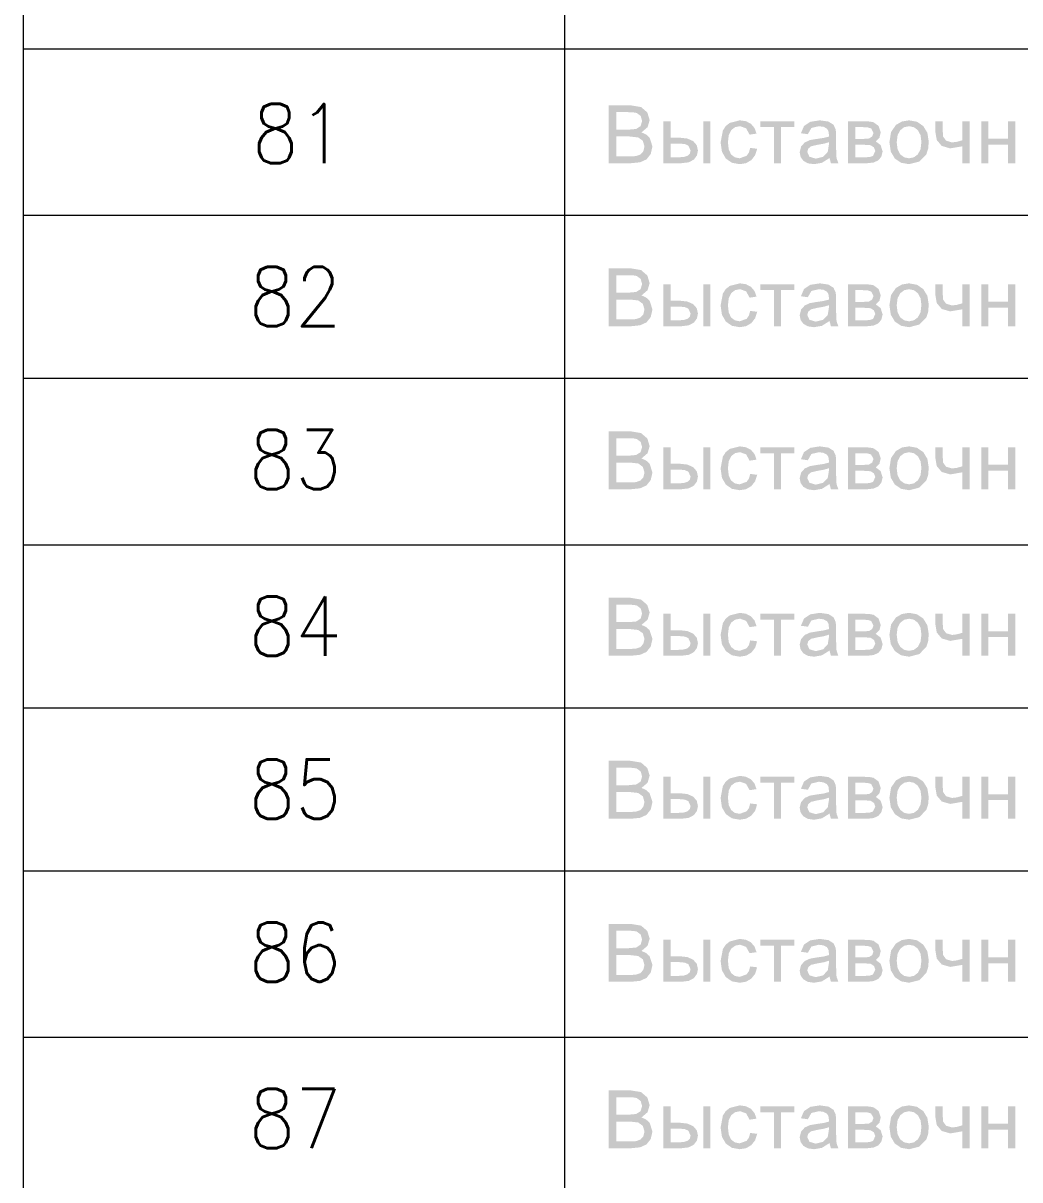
# Model space of a CAD drawing. Header units: millimetres. Extents: x 0 to 420, y 0 to 297.
# Drawn here: x 28.91 to 41.07, y 70.82 to 84.94 of the extents above; entities that cross this region are included whole.
import ezdxf

# ---------------------------------------------------------------- set-up
doc = ezdxf.new("R2010")
doc.units = ezdxf.units.MM
doc.styles.get("Standard").update_dxf_attribs({"font": 'STANDARD'})

msp = doc.modelspace()

# ---------------------------------------------------------------- hatches: boundary and pattern name
h = msp.add_hatch(color=251)
h.paths.add_polyline_path([(36.055542, 83.227333), (36.055542, 83.934542), (36.321228, 83.934542), (36.450763, 83.913045), (36.527382, 83.846899), (36.555494, 83.753744), (36.53069, 83.667754), (36.456276, 83.603813), (36.513051, 83.577768), (36.554943, 83.539321), (36.58967, 83.432385), (36.568723, 83.339781), (36.516909, 83.274186), (36.439188, 83.238909), (36.325086, 83.227333)], flags=0)
h.paths.add_polyline_path([(36.149249, 83.637437), (36.301935, 83.637437), (36.391232, 83.645705), (36.445251, 83.680432), (36.463441, 83.742719), (36.446354, 83.804455), (36.397847, 83.840836), (36.355265, 83.848277), (36.29036, 83.850757), (36.149249, 83.850757)], flags=0)
h.paths.add_polyline_path([(36.149249, 83.310567), (36.325086, 83.310567), (36.389027, 83.314425), (36.443046, 83.333166), (36.478324, 83.372854), (36.492656, 83.432385), (36.472261, 83.501287), (36.416037, 83.542077), (36.31296, 83.553652), (36.149249, 83.553652)], flags=0)
h = msp.add_hatch(color=251)
h.paths.add_polyline_path([(37.209582, 83.739412), (37.296123, 83.739412), (37.296123, 83.227333), (37.209582, 83.227333)], flags=0)
h.paths.add_polyline_path([(36.723961, 83.739412), (36.810502, 83.739412), (36.810502, 83.539321), (36.920745, 83.539321), (37.01583, 83.52871), (37.08611, 83.497428), (37.129793, 83.447957), (37.144538, 83.382776), (37.132274, 83.3229), (37.096032, 83.272533), (37.03278, 83.238564), (36.940589, 83.227333), (36.723961, 83.227333)], flags=0)
h.paths.add_polyline_path([(36.810502, 83.298991), (36.902004, 83.298991), (36.972284, 83.303952), (37.019413, 83.318835), (37.045733, 83.344742), (37.05469, 83.382224), (37.028232, 83.441205), (36.986409, 83.461048), (36.913579, 83.467663), (36.810502, 83.467663)], flags=0)
for points in [[(37.782221, 83.414746), (37.867109, 83.403722), (37.842235, 83.324829), (37.795451, 83.265367), (37.731303, 83.22816), (37.65434, 83.215757), (37.559186, 83.232776), (37.485116, 83.284108), (37.437023, 83.367686), (37.421175, 83.481443), (37.448736, 83.626413), (37.483394, 83.680639), (37.532521, 83.719568), (37.654891, 83.750988), (37.730407, 83.740308), (37.791041, 83.708544), (37.834518, 83.657625), (37.859392, 83.58893), (37.774504, 83.576252), (37.732061, 83.653422), (37.658198, 83.679881), (37.598529, 83.667961), (37.551262, 83.632476), (37.520532, 83.571774), (37.510472, 83.484199), (37.520119, 83.394489), (37.549609, 83.333718), (37.595222, 83.298991), (37.653237, 83.287415), (37.738675, 83.318284), (37.766443, 83.35804)], [(37.905563, 83.739412), (38.321731, 83.739412), (38.321731, 83.667754), (38.156917, 83.667754), (38.156917, 83.227333), (38.070928, 83.227333), (38.070928, 83.667754), (37.905563, 83.667754)], [(40.041543, 83.739412), (40.128635, 83.739412), (40.128635, 83.642398), (40.135801, 83.551448), (40.17163, 83.502389), (40.243288, 83.481443), (40.299511, 83.487782), (40.370618, 83.50735), (40.370618, 83.739412), (40.45771, 83.739412), (40.45771, 83.227333), (40.370618, 83.227333), (40.370618, 83.434039), (40.221239, 83.408683), (40.118162, 83.438448), (40.057528, 83.510658), (40.041543, 83.605467)], [(40.600048, 83.739412), (40.68714, 83.739412), (40.68714, 83.526643), (40.92747, 83.526643), (40.92747, 83.739412), (41.014562, 83.739412), (41.014562, 83.227333), (40.92747, 83.227333), (40.92747, 83.454434), (40.68714, 83.454434), (40.68714, 83.227333), (40.600048, 83.227333)], [(37.782221, 81.42508), (37.867108, 81.414055), (37.842235, 81.335163), (37.79545, 81.2757), (37.731303, 81.238493), (37.654339, 81.226091), (37.559186, 81.24311), (37.485116, 81.294442), (37.437023, 81.37802), (37.421175, 81.491777), (37.448736, 81.636746), (37.483394, 81.690972), (37.532521, 81.729902), (37.654891, 81.761321), (37.730407, 81.750641), (37.791041, 81.718877), (37.834518, 81.667959), (37.859391, 81.599264), (37.774504, 81.586586), (37.732061, 81.663756), (37.658198, 81.690214), (37.598529, 81.678294), (37.551262, 81.64281), (37.520532, 81.582107), (37.510472, 81.494533), (37.520118, 81.404822), (37.549608, 81.344051), (37.595221, 81.309324), (37.653237, 81.297749), (37.738675, 81.328617), (37.766443, 81.368373)], [(37.905563, 81.749745), (38.32173, 81.749745), (38.32173, 81.678087), (38.156917, 81.678087), (38.156917, 81.237666), (38.070928, 81.237666), (38.070928, 81.678087), (37.905563, 81.678087)], [(40.041543, 81.749745), (40.128635, 81.749745), (40.128635, 81.652731), (40.1358, 81.561781), (40.171629, 81.512723), (40.243287, 81.491777), (40.299511, 81.498116), (40.370618, 81.517684), (40.370618, 81.749745), (40.45771, 81.749745), (40.45771, 81.237666), (40.370618, 81.237666), (40.370618, 81.444372), (40.221239, 81.419016), (40.118161, 81.448782), (40.057528, 81.520991), (40.041543, 81.6158)], [(40.600048, 81.749745), (40.68714, 81.749745), (40.68714, 81.536976), (40.92747, 81.536976), (40.92747, 81.749745), (41.014562, 81.749745), (41.014562, 81.237666), (40.92747, 81.237666), (40.92747, 81.464767), (40.68714, 81.464767), (40.68714, 81.237666), (40.600048, 81.237666)], [(37.782221, 79.435413), (37.867108, 79.424389), (37.842235, 79.345496), (37.79545, 79.286034), (37.731303, 79.248827), (37.654339, 79.236424), (37.559186, 79.253443), (37.485116, 79.304775), (37.437023, 79.388353), (37.421175, 79.50211), (37.448736, 79.64708), (37.483394, 79.701305), (37.532521, 79.740235), (37.654891, 79.771654), (37.730407, 79.760974), (37.791041, 79.729211), (37.834518, 79.678292), (37.859391, 79.609597), (37.774504, 79.596919), (37.732061, 79.674089), (37.658198, 79.700547), (37.598529, 79.688627), (37.551262, 79.653143), (37.520532, 79.59244), (37.510472, 79.504866), (37.520118, 79.415156), (37.549608, 79.354384), (37.595221, 79.319658), (37.653237, 79.308082), (37.738675, 79.33895), (37.766443, 79.378707)], [(37.905563, 79.760079), (38.32173, 79.760079), (38.32173, 79.688421), (38.156917, 79.688421), (38.156917, 79.248), (38.070928, 79.248), (38.070928, 79.688421), (37.905563, 79.688421)], [(40.041543, 79.760079), (40.128635, 79.760079), (40.128635, 79.663065), (40.1358, 79.572114), (40.171629, 79.523056), (40.243287, 79.50211), (40.299511, 79.508449), (40.370618, 79.528017), (40.370618, 79.760079), (40.45771, 79.760079), (40.45771, 79.248), (40.370618, 79.248), (40.370618, 79.454705), (40.221239, 79.42935), (40.118161, 79.459115), (40.057528, 79.531324), (40.041543, 79.626133)], [(40.600048, 79.760079), (40.68714, 79.760079), (40.68714, 79.54731), (40.92747, 79.54731), (40.92747, 79.760079), (41.014562, 79.760079), (41.014562, 79.248), (40.92747, 79.248), (40.92747, 79.4751), (40.68714, 79.4751), (40.68714, 79.248), (40.600048, 79.248)], [(37.782221, 77.403413), (37.867108, 77.392389), (37.842235, 77.313496), (37.79545, 77.254034), (37.731303, 77.216827), (37.654339, 77.204424), (37.559186, 77.221443), (37.485116, 77.272775), (37.437023, 77.356353), (37.421175, 77.47011), (37.448736, 77.61508), (37.483394, 77.669305), (37.532521, 77.708235), (37.654891, 77.739654), (37.730407, 77.728974), (37.791041, 77.697211), (37.834518, 77.646292), (37.859391, 77.577597), (37.774504, 77.564919), (37.732061, 77.642089), (37.658198, 77.668547), (37.598529, 77.656627), (37.551262, 77.621143), (37.520532, 77.56044), (37.510472, 77.472866), (37.520118, 77.383156), (37.549608, 77.322384), (37.595221, 77.287658), (37.653237, 77.276082), (37.738675, 77.30695), (37.766443, 77.346707)], [(37.905563, 77.728079), (38.32173, 77.728079), (38.32173, 77.656421), (38.156917, 77.656421), (38.156917, 77.216), (38.070928, 77.216), (38.070928, 77.656421), (37.905563, 77.656421)], [(40.041543, 77.728079), (40.128635, 77.728079), (40.128635, 77.631065), (40.1358, 77.540114), (40.171629, 77.491056), (40.243287, 77.47011), (40.299511, 77.476449), (40.370618, 77.496017), (40.370618, 77.728079), (40.45771, 77.728079), (40.45771, 77.216), (40.370618, 77.216), (40.370618, 77.422705), (40.221239, 77.39735), (40.118161, 77.427115), (40.057528, 77.499324), (40.041543, 77.594133)], [(40.600048, 77.728079), (40.68714, 77.728079), (40.68714, 77.51531), (40.92747, 77.51531), (40.92747, 77.728079), (41.014562, 77.728079), (41.014562, 77.216), (40.92747, 77.216), (40.92747, 77.4431), (40.68714, 77.4431), (40.68714, 77.216), (40.600048, 77.216)], [(37.782221, 75.413746), (37.867108, 75.402722), (37.842235, 75.323829), (37.79545, 75.264367), (37.731303, 75.22716), (37.654339, 75.214758), (37.559186, 75.231776), (37.485116, 75.283108), (37.437023, 75.366686), (37.421175, 75.480443), (37.448736, 75.625413), (37.483394, 75.679639), (37.532521, 75.718568), (37.654891, 75.749988), (37.730407, 75.739308), (37.791041, 75.707544), (37.834518, 75.656625), (37.859391, 75.58793), (37.774504, 75.575252), (37.732061, 75.652422), (37.658198, 75.678881), (37.598529, 75.666961), (37.551262, 75.631476), (37.520532, 75.570774), (37.510472, 75.483199), (37.520118, 75.393489), (37.549608, 75.332718), (37.595221, 75.297991), (37.653237, 75.286415), (37.738675, 75.317284), (37.766443, 75.35704)], [(37.905563, 75.738412), (38.32173, 75.738412), (38.32173, 75.666754), (38.156917, 75.666754), (38.156917, 75.226333), (38.070928, 75.226333), (38.070928, 75.666754), (37.905563, 75.666754)], [(40.041543, 75.738412), (40.128635, 75.738412), (40.128635, 75.641398), (40.1358, 75.550448), (40.171629, 75.501389), (40.243287, 75.480443), (40.299511, 75.486782), (40.370618, 75.50635), (40.370618, 75.738412), (40.45771, 75.738412), (40.45771, 75.226333), (40.370618, 75.226333), (40.370618, 75.433039), (40.221239, 75.407683), (40.118161, 75.437448), (40.057528, 75.509658), (40.041543, 75.604467)], [(40.600048, 75.738412), (40.68714, 75.738412), (40.68714, 75.525643), (40.92747, 75.525643), (40.92747, 75.738412), (41.014562, 75.738412), (41.014562, 75.226333), (40.92747, 75.226333), (40.92747, 75.453434), (40.68714, 75.453434), (40.68714, 75.226333), (40.600048, 75.226333)], [(37.782221, 73.42408), (37.867108, 73.413055), (37.842235, 73.334163), (37.79545, 73.2747), (37.731303, 73.237493), (37.654339, 73.225091), (37.559186, 73.24211), (37.485116, 73.293442), (37.437023, 73.37702), (37.421175, 73.490777), (37.448736, 73.635746), (37.483394, 73.689972), (37.532521, 73.728902), (37.654891, 73.760321), (37.730407, 73.749641), (37.791041, 73.717877), (37.834518, 73.666959), (37.859391, 73.598264), (37.774504, 73.585586), (37.732061, 73.662756), (37.658198, 73.689214), (37.598529, 73.677294), (37.551262, 73.64181), (37.520532, 73.581107), (37.510472, 73.493533), (37.520118, 73.403822), (37.549608, 73.343051), (37.595221, 73.308324), (37.653237, 73.296749), (37.738675, 73.327617), (37.766443, 73.367373)], [(37.905563, 73.748745), (38.32173, 73.748745), (38.32173, 73.677087), (38.156917, 73.677087), (38.156917, 73.236666), (38.070928, 73.236666), (38.070928, 73.677087), (37.905563, 73.677087)], [(40.041543, 73.748745), (40.128635, 73.748745), (40.128635, 73.651731), (40.1358, 73.560781), (40.171629, 73.511723), (40.243287, 73.490777), (40.299511, 73.497116), (40.370618, 73.516684), (40.370618, 73.748745), (40.45771, 73.748745), (40.45771, 73.236666), (40.370618, 73.236666), (40.370618, 73.443372), (40.221239, 73.418016), (40.118161, 73.447782), (40.057528, 73.519991), (40.041543, 73.6148)], [(40.600048, 73.748745), (40.68714, 73.748745), (40.68714, 73.535976), (40.92747, 73.535976), (40.92747, 73.748745), (41.014562, 73.748745), (41.014562, 73.236666), (40.92747, 73.236666), (40.92747, 73.463767), (40.68714, 73.463767), (40.68714, 73.236666), (40.600048, 73.236666)], [(37.782221, 71.39208), (37.867108, 71.381055), (37.842235, 71.302163), (37.79545, 71.2427), (37.731303, 71.205493), (37.654339, 71.193091), (37.559186, 71.21011), (37.485116, 71.261442), (37.437023, 71.34502), (37.421175, 71.458777), (37.448736, 71.603746), (37.483394, 71.657972), (37.532521, 71.696902), (37.654891, 71.728321), (37.730407, 71.717641), (37.791041, 71.685877), (37.834518, 71.634959), (37.859391, 71.566264), (37.774504, 71.553586), (37.732061, 71.630756), (37.658198, 71.657214), (37.598529, 71.645294), (37.551262, 71.60981), (37.520532, 71.549107), (37.510472, 71.461533), (37.520118, 71.371822), (37.549608, 71.311051), (37.595221, 71.276324), (37.653237, 71.264749), (37.738675, 71.295617), (37.766443, 71.335373)], [(37.905563, 71.716745), (38.32173, 71.716745), (38.32173, 71.645087), (38.156917, 71.645087), (38.156917, 71.204666), (38.070928, 71.204666), (38.070928, 71.645087), (37.905563, 71.645087)], [(40.041543, 71.716745), (40.128635, 71.716745), (40.128635, 71.619731), (40.1358, 71.528781), (40.171629, 71.479723), (40.243287, 71.458777), (40.299511, 71.465116), (40.370618, 71.484684), (40.370618, 71.716745), (40.45771, 71.716745), (40.45771, 71.204666), (40.370618, 71.204666), (40.370618, 71.411372), (40.221239, 71.386016), (40.118161, 71.415782), (40.057528, 71.487991), (40.041543, 71.5828)], [(40.600048, 71.716745), (40.68714, 71.716745), (40.68714, 71.503976), (40.92747, 71.503976), (40.92747, 71.716745), (41.014562, 71.716745), (41.014562, 71.204666), (40.92747, 71.204666), (40.92747, 71.431767), (40.68714, 71.431767), (40.68714, 71.204666), (40.600048, 71.204666)]]:
    msp.add_hatch(color=251).paths.add_polyline_path(points, flags=0)
h = msp.add_hatch(color=251)
h.paths.add_polyline_path([(38.749385, 83.290723), (38.65623, 83.232294), (38.560318, 83.215757), (38.485629, 83.226093), (38.430783, 83.257099), (38.396814, 83.303952), (38.385583, 83.362381), (38.402671, 83.430731), (38.447319, 83.480892), (38.510158, 83.509555), (38.587328, 83.522784), (38.67814, 83.536014), (38.741668, 83.55255), (38.742219, 83.57515), (38.736087, 83.620281), (38.717966, 83.650115), (38.676211, 83.671957), (38.618747, 83.67933), (38.528348, 83.657832), (38.485353, 83.581764), (38.400466, 83.59334), (38.4385, 83.681534), (38.515119, 83.732797), (38.631425, 83.750988), (38.73781, 83.735553), (38.798443, 83.696417), (38.825453, 83.637988), (38.829863, 83.557511), (38.829863, 83.441756), (38.831172, 83.343019), (38.835375, 83.288518), (38.857423, 83.227333), (38.766473, 83.227333)], flags=0)
h.paths.add_polyline_path([(38.741668, 83.484199), (38.682619, 83.466285), (38.600006, 83.451678), (38.524489, 83.434039), (38.490314, 83.405927), (38.478187, 83.364586), (38.504094, 83.306708), (38.581264, 83.283557), (38.670561, 83.305606), (38.727888, 83.365688), (38.741668, 83.45278)], flags=0)
h = msp.add_hatch(color=251)
h.paths.add_polyline_path([(38.976667, 83.739412), (39.176758, 83.739412), (39.240906, 83.736243), (39.28645, 83.727285), (39.348186, 83.682086), (39.374093, 83.603813), (39.358659, 83.539321), (39.313459, 83.494121), (39.372991, 83.448922), (39.397244, 83.370649), (39.381603, 83.307121), (39.344879, 83.262611), (39.287001, 83.236084), (39.207626, 83.227333), (38.976667, 83.227333)], flags=0)
h.paths.add_polyline_path([(39.063759, 83.523887), (39.156363, 83.523887), (39.23188, 83.529399), (39.269362, 83.553101), (39.285899, 83.595545), (39.257236, 83.651769), (39.218306, 83.663689), (39.159119, 83.667754), (39.063759, 83.667754)], flags=0)
h.paths.add_polyline_path([(39.063759, 83.298991), (39.177861, 83.298991), (39.239941, 83.303194), (39.279284, 83.316079), (39.307947, 83.375059), (39.291962, 83.420258), (39.250621, 83.447268), (39.16849, 83.45278), (39.063759, 83.45278)], flags=0)
h = msp.add_hatch(color=251)
h.paths.add_polyline_path([(39.480224, 83.483648), (39.499793, 83.607327), (39.559048, 83.694212), (39.632291, 83.736656), (39.720003, 83.750988), (39.815983, 83.733624), (39.892533, 83.681534), (39.942901, 83.599197), (39.959782, 83.490814), (39.95234, 83.402068), (39.930016, 83.33482), (39.844027, 83.247177), (39.720003, 83.215757), (39.622851, 83.232845), (39.54637, 83.284659), (39.496761, 83.368651)], flags=0)
h.paths.add_polyline_path([(39.56897, 83.483648), (39.579719, 83.397176), (39.611965, 83.335922), (39.660403, 83.299473), (39.720003, 83.287415), (39.779121, 83.299542), (39.82749, 83.336474), (39.859736, 83.398416), (39.870485, 83.486404), (39.859736, 83.5695), (39.82749, 83.630271), (39.779121, 83.666996), (39.720003, 83.67933), (39.660403, 83.666996), (39.611965, 83.630271), (39.579719, 83.569155)], flags=0)
h = msp.add_hatch(color=251)
h.paths.add_polyline_path([(36.055542, 81.237666), (36.055542, 81.944876), (36.321228, 81.944876), (36.450763, 81.923378), (36.527382, 81.857232), (36.555494, 81.764077), (36.530689, 81.678087), (36.456275, 81.614146), (36.513051, 81.588101), (36.554943, 81.549654), (36.589669, 81.442718), (36.568723, 81.350114), (36.516909, 81.28452), (36.439188, 81.249242), (36.325086, 81.237666)], flags=0)
h.paths.add_polyline_path([(36.149248, 81.647771), (36.301935, 81.647771), (36.391232, 81.656039), (36.445251, 81.690765), (36.463441, 81.753053), (36.446353, 81.814789), (36.397847, 81.851169), (36.355265, 81.85861), (36.29036, 81.861091), (36.149248, 81.861091)], flags=0)
h.paths.add_polyline_path([(36.149248, 81.3209), (36.325086, 81.3209), (36.389027, 81.324758), (36.443046, 81.3435), (36.478324, 81.383187), (36.492656, 81.442718), (36.472261, 81.51162), (36.416037, 81.55241), (36.312959, 81.563986), (36.149248, 81.563986)], flags=0)
h = msp.add_hatch(color=251)
h.paths.add_polyline_path([(37.209582, 81.749745), (37.296122, 81.749745), (37.296122, 81.237666), (37.209582, 81.237666)], flags=0)
h.paths.add_polyline_path([(36.723961, 81.749745), (36.810502, 81.749745), (36.810502, 81.549654), (36.920745, 81.549654), (37.015829, 81.539043), (37.086109, 81.507762), (37.129793, 81.45829), (37.144538, 81.393109), (37.132274, 81.333233), (37.096031, 81.282866), (37.032779, 81.248897), (36.940589, 81.237666), (36.723961, 81.237666)], flags=0)
h.paths.add_polyline_path([(36.810502, 81.309324), (36.902003, 81.309324), (36.972283, 81.314285), (37.019412, 81.329168), (37.045733, 81.355075), (37.05469, 81.392558), (37.028232, 81.451538), (36.986408, 81.471382), (36.913579, 81.477996), (36.810502, 81.477996)], flags=0)
h = msp.add_hatch(color=251)
h.paths.add_polyline_path([(38.749385, 81.301056), (38.656229, 81.242627), (38.560318, 81.226091), (38.485628, 81.236426), (38.430782, 81.267432), (38.396814, 81.314285), (38.385583, 81.372714), (38.40267, 81.441065), (38.447319, 81.491225), (38.510157, 81.519889), (38.587328, 81.533118), (38.67814, 81.546347), (38.741668, 81.562883), (38.742219, 81.585483), (38.736087, 81.630614), (38.717966, 81.660448), (38.676211, 81.68229), (38.618747, 81.689663), (38.528348, 81.668165), (38.485353, 81.592098), (38.400466, 81.603673), (38.438499, 81.691868), (38.515118, 81.743131), (38.631425, 81.761321), (38.737809, 81.745887), (38.798443, 81.706751), (38.825453, 81.648322), (38.829862, 81.567844), (38.829862, 81.452089), (38.831171, 81.353353), (38.835374, 81.298851), (38.857423, 81.237666), (38.766473, 81.237666)], flags=0)
h.paths.add_polyline_path([(38.741668, 81.494533), (38.682619, 81.476618), (38.600005, 81.462011), (38.524489, 81.444372), (38.490314, 81.41626), (38.478187, 81.374919), (38.504094, 81.317041), (38.581264, 81.29389), (38.670561, 81.315939), (38.727887, 81.376021), (38.741668, 81.463113)], flags=0)
h = msp.add_hatch(color=251)
h.paths.add_polyline_path([(38.976667, 81.749745), (39.176758, 81.749745), (39.240906, 81.746576), (39.28645, 81.737619), (39.348186, 81.692419), (39.374093, 81.614146), (39.358659, 81.549654), (39.313459, 81.504455), (39.37299, 81.459255), (39.397244, 81.380982), (39.381603, 81.317455), (39.344879, 81.272944), (39.287001, 81.246417), (39.207626, 81.237666), (38.976667, 81.237666)], flags=0)
h.paths.add_polyline_path([(39.063759, 81.53422), (39.156363, 81.53422), (39.231879, 81.539732), (39.269362, 81.563435), (39.285898, 81.605878), (39.257235, 81.662102), (39.218306, 81.674022), (39.159119, 81.678087), (39.063759, 81.678087)], flags=0)
h.paths.add_polyline_path([(39.063759, 81.309324), (39.17786, 81.309324), (39.239941, 81.313527), (39.279284, 81.326412), (39.307947, 81.385392), (39.291962, 81.430592), (39.250621, 81.457601), (39.16849, 81.463113), (39.063759, 81.463113)], flags=0)
h = msp.add_hatch(color=251)
h.paths.add_polyline_path([(39.480224, 81.493981), (39.499792, 81.61766), (39.559048, 81.704546), (39.632291, 81.746989), (39.720003, 81.761321), (39.815983, 81.743958), (39.892533, 81.691868), (39.942901, 81.60953), (39.959781, 81.501147), (39.95234, 81.412402), (39.930016, 81.345153), (39.844026, 81.25751), (39.720003, 81.226091), (39.622851, 81.243178), (39.54637, 81.294993), (39.496761, 81.378984)], flags=0)
h.paths.add_polyline_path([(39.56897, 81.493981), (39.579719, 81.40751), (39.611965, 81.346256), (39.660403, 81.309807), (39.720003, 81.297749), (39.779121, 81.309876), (39.82749, 81.346807), (39.859736, 81.40875), (39.870485, 81.496738), (39.859736, 81.579833), (39.82749, 81.640605), (39.779121, 81.677329), (39.720003, 81.689663), (39.660403, 81.677329), (39.611965, 81.640605), (39.579719, 81.579489)], flags=0)
h = msp.add_hatch(color=251)
h.paths.add_polyline_path([(36.055542, 79.248), (36.055542, 79.955209), (36.321228, 79.955209), (36.450763, 79.933711), (36.527382, 79.867566), (36.555494, 79.77441), (36.530689, 79.688421), (36.456275, 79.62448), (36.513051, 79.598435), (36.554943, 79.559988), (36.589669, 79.453052), (36.568723, 79.360448), (36.516909, 79.294853), (36.439188, 79.259575), (36.325086, 79.248)], flags=0)
h.paths.add_polyline_path([(36.149248, 79.658104), (36.301935, 79.658104), (36.391232, 79.666372), (36.445251, 79.701099), (36.463441, 79.763386), (36.446353, 79.825122), (36.397847, 79.861502), (36.355265, 79.868944), (36.29036, 79.871424), (36.149248, 79.871424)], flags=0)
h.paths.add_polyline_path([(36.149248, 79.331233), (36.325086, 79.331233), (36.389027, 79.335092), (36.443046, 79.353833), (36.478324, 79.393521), (36.492656, 79.453052), (36.472261, 79.521954), (36.416037, 79.562744), (36.312959, 79.574319), (36.149248, 79.574319)], flags=0)
h = msp.add_hatch(color=251)
h.paths.add_polyline_path([(38.749385, 79.311389), (38.656229, 79.252961), (38.560318, 79.236424), (38.485628, 79.246759), (38.430782, 79.277765), (38.396814, 79.324619), (38.385583, 79.383047), (38.40267, 79.451398), (38.447319, 79.501559), (38.510157, 79.530222), (38.587328, 79.543451), (38.67814, 79.55668), (38.741668, 79.573217), (38.742219, 79.595817), (38.736087, 79.640947), (38.717966, 79.670782), (38.676211, 79.692624), (38.618747, 79.699996), (38.528348, 79.678499), (38.485353, 79.602431), (38.400466, 79.614007), (38.438499, 79.702201), (38.515118, 79.753464), (38.631425, 79.771654), (38.737809, 79.75622), (38.798443, 79.717084), (38.825453, 79.658655), (38.829862, 79.578178), (38.829862, 79.462422), (38.831171, 79.363686), (38.835374, 79.309185), (38.857423, 79.248), (38.766473, 79.248)], flags=0)
h.paths.add_polyline_path([(38.741668, 79.504866), (38.682619, 79.486952), (38.600005, 79.472344), (38.524489, 79.454705), (38.490314, 79.426593), (38.478187, 79.385252), (38.504094, 79.327375), (38.581264, 79.304224), (38.670561, 79.326272), (38.727887, 79.386355), (38.741668, 79.473447)], flags=0)
h = msp.add_hatch(color=251)
h.paths.add_polyline_path([(39.480224, 79.504315), (39.499792, 79.627994), (39.559048, 79.714879), (39.632291, 79.757323), (39.720003, 79.771654), (39.815983, 79.754291), (39.892533, 79.702201), (39.942901, 79.619863), (39.959781, 79.511481), (39.95234, 79.422735), (39.930016, 79.355487), (39.844026, 79.267843), (39.720003, 79.236424), (39.622851, 79.253512), (39.54637, 79.305326), (39.496761, 79.389317)], flags=0)
h.paths.add_polyline_path([(39.56897, 79.504315), (39.579719, 79.417843), (39.611965, 79.356589), (39.660403, 79.32014), (39.720003, 79.308082), (39.779121, 79.320209), (39.82749, 79.35714), (39.859736, 79.419083), (39.870485, 79.507071), (39.859736, 79.590167), (39.82749, 79.650938), (39.779121, 79.687663), (39.720003, 79.699996), (39.660403, 79.687663), (39.611965, 79.650938), (39.579719, 79.589822)], flags=0)
h = msp.add_hatch(color=251)
h.paths.add_polyline_path([(37.209582, 79.760079), (37.296122, 79.760079), (37.296122, 79.248), (37.209582, 79.248)], flags=0)
h.paths.add_polyline_path([(36.723961, 79.760079), (36.810502, 79.760079), (36.810502, 79.559988), (36.920745, 79.559988), (37.015829, 79.549377), (37.086109, 79.518095), (37.129793, 79.468624), (37.144538, 79.403442), (37.132274, 79.343567), (37.096031, 79.293199), (37.032779, 79.259231), (36.940589, 79.248), (36.723961, 79.248)], flags=0)
h.paths.add_polyline_path([(36.810502, 79.319658), (36.902003, 79.319658), (36.972283, 79.324619), (37.019412, 79.339501), (37.045733, 79.365409), (37.05469, 79.402891), (37.028232, 79.461871), (36.986408, 79.481715), (36.913579, 79.48833), (36.810502, 79.48833)], flags=0)
h = msp.add_hatch(color=251)
h.paths.add_polyline_path([(38.976667, 79.760079), (39.176758, 79.760079), (39.240906, 79.756909), (39.28645, 79.747952), (39.348186, 79.702752), (39.374093, 79.62448), (39.358659, 79.559988), (39.313459, 79.514788), (39.37299, 79.469588), (39.397244, 79.391316), (39.381603, 79.327788), (39.344879, 79.283277), (39.287001, 79.25675), (39.207626, 79.248), (38.976667, 79.248)], flags=0)
h.paths.add_polyline_path([(39.063759, 79.544554), (39.156363, 79.544554), (39.231879, 79.550066), (39.269362, 79.573768), (39.285898, 79.616211), (39.257235, 79.672435), (39.218306, 79.684355), (39.159119, 79.688421), (39.063759, 79.688421)], flags=0)
h.paths.add_polyline_path([(39.063759, 79.319658), (39.17786, 79.319658), (39.239941, 79.323861), (39.279284, 79.336745), (39.307947, 79.395725), (39.291962, 79.440925), (39.250621, 79.467935), (39.16849, 79.473447), (39.063759, 79.473447)], flags=0)
h = msp.add_hatch(color=251)
h.paths.add_polyline_path([(36.055542, 77.216), (36.055542, 77.923209), (36.321228, 77.923209), (36.450763, 77.901711), (36.527382, 77.835566), (36.555494, 77.74241), (36.530689, 77.656421), (36.456275, 77.59248), (36.513051, 77.566435), (36.554943, 77.527988), (36.589669, 77.421052), (36.568723, 77.328448), (36.516909, 77.262853), (36.439188, 77.227575), (36.325086, 77.216)], flags=0)
h.paths.add_polyline_path([(36.149248, 77.626104), (36.301935, 77.626104), (36.391232, 77.634372), (36.445251, 77.669099), (36.463441, 77.731386), (36.446353, 77.793122), (36.397847, 77.829502), (36.355265, 77.836944), (36.29036, 77.839424), (36.149248, 77.839424)], flags=0)
h.paths.add_polyline_path([(36.149248, 77.299233), (36.325086, 77.299233), (36.389027, 77.303092), (36.443046, 77.321833), (36.478324, 77.361521), (36.492656, 77.421052), (36.472261, 77.489954), (36.416037, 77.530744), (36.312959, 77.542319), (36.149248, 77.542319)], flags=0)
h = msp.add_hatch(color=251)
h.paths.add_polyline_path([(37.209582, 77.728079), (37.296122, 77.728079), (37.296122, 77.216), (37.209582, 77.216)], flags=0)
h.paths.add_polyline_path([(36.723961, 77.728079), (36.810502, 77.728079), (36.810502, 77.527988), (36.920745, 77.527988), (37.015829, 77.517377), (37.086109, 77.486095), (37.129793, 77.436624), (37.144538, 77.371442), (37.132274, 77.311567), (37.096031, 77.261199), (37.032779, 77.227231), (36.940589, 77.216), (36.723961, 77.216)], flags=0)
h.paths.add_polyline_path([(36.810502, 77.287658), (36.902003, 77.287658), (36.972283, 77.292619), (37.019412, 77.307501), (37.045733, 77.333409), (37.05469, 77.370891), (37.028232, 77.429871), (36.986408, 77.449715), (36.913579, 77.45633), (36.810502, 77.45633)], flags=0)
h = msp.add_hatch(color=251)
h.paths.add_polyline_path([(38.749385, 77.279389), (38.656229, 77.220961), (38.560318, 77.204424), (38.485628, 77.214759), (38.430782, 77.245765), (38.396814, 77.292619), (38.385583, 77.351047), (38.40267, 77.419398), (38.447319, 77.469559), (38.510157, 77.498222), (38.587328, 77.511451), (38.67814, 77.52468), (38.741668, 77.541217), (38.742219, 77.563817), (38.736087, 77.608947), (38.717966, 77.638782), (38.676211, 77.660624), (38.618747, 77.667996), (38.528348, 77.646499), (38.485353, 77.570431), (38.400466, 77.582007), (38.438499, 77.670201), (38.515118, 77.721464), (38.631425, 77.739654), (38.737809, 77.72422), (38.798443, 77.685084), (38.825453, 77.626655), (38.829862, 77.546178), (38.829862, 77.430422), (38.831171, 77.331686), (38.835374, 77.277185), (38.857423, 77.216), (38.766473, 77.216)], flags=0)
h.paths.add_polyline_path([(38.741668, 77.472866), (38.682619, 77.454952), (38.600005, 77.440344), (38.524489, 77.422705), (38.490314, 77.394593), (38.478187, 77.353252), (38.504094, 77.295375), (38.581264, 77.272224), (38.670561, 77.294272), (38.727887, 77.354355), (38.741668, 77.441447)], flags=0)
h = msp.add_hatch(color=251)
h.paths.add_polyline_path([(38.976667, 77.728079), (39.176758, 77.728079), (39.240906, 77.724909), (39.28645, 77.715952), (39.348186, 77.670752), (39.374093, 77.59248), (39.358659, 77.527988), (39.313459, 77.482788), (39.37299, 77.437588), (39.397244, 77.359316), (39.381603, 77.295788), (39.344879, 77.251277), (39.287001, 77.22475), (39.207626, 77.216), (38.976667, 77.216)], flags=0)
h.paths.add_polyline_path([(39.063759, 77.512554), (39.156363, 77.512554), (39.231879, 77.518066), (39.269362, 77.541768), (39.285898, 77.584211), (39.257235, 77.640435), (39.218306, 77.652355), (39.159119, 77.656421), (39.063759, 77.656421)], flags=0)
h.paths.add_polyline_path([(39.063759, 77.287658), (39.17786, 77.287658), (39.239941, 77.291861), (39.279284, 77.304745), (39.307947, 77.363725), (39.291962, 77.408925), (39.250621, 77.435935), (39.16849, 77.441447), (39.063759, 77.441447)], flags=0)
h = msp.add_hatch(color=251)
h.paths.add_polyline_path([(39.480224, 77.472315), (39.499792, 77.595994), (39.559048, 77.682879), (39.632291, 77.725323), (39.720003, 77.739654), (39.815983, 77.722291), (39.892533, 77.670201), (39.942901, 77.587863), (39.959781, 77.479481), (39.95234, 77.390735), (39.930016, 77.323487), (39.844026, 77.235843), (39.720003, 77.204424), (39.622851, 77.221512), (39.54637, 77.273326), (39.496761, 77.357318)], flags=0)
h.paths.add_polyline_path([(39.56897, 77.472315), (39.579719, 77.385843), (39.611965, 77.324589), (39.660403, 77.28814), (39.720003, 77.276082), (39.779121, 77.288209), (39.82749, 77.32514), (39.859736, 77.387083), (39.870485, 77.475071), (39.859736, 77.558167), (39.82749, 77.618938), (39.779121, 77.655663), (39.720003, 77.667996), (39.660403, 77.655663), (39.611965, 77.618938), (39.579719, 77.557822)], flags=0)
h = msp.add_hatch(color=251)
h.paths.add_polyline_path([(36.055542, 75.226333), (36.055542, 75.933542), (36.321228, 75.933542), (36.450763, 75.912045), (36.527382, 75.845899), (36.555494, 75.752744), (36.530689, 75.666754), (36.456275, 75.602813), (36.513051, 75.576768), (36.554943, 75.538321), (36.589669, 75.431385), (36.568723, 75.338781), (36.516909, 75.273186), (36.439188, 75.237909), (36.325086, 75.226333)], flags=0)
h.paths.add_polyline_path([(36.149248, 75.636437), (36.301935, 75.636437), (36.391232, 75.644705), (36.445251, 75.679432), (36.463441, 75.741719), (36.446353, 75.803455), (36.397847, 75.839836), (36.355265, 75.847277), (36.29036, 75.849758), (36.149248, 75.849758)], flags=0)
h.paths.add_polyline_path([(36.149248, 75.309567), (36.325086, 75.309567), (36.389027, 75.313425), (36.443046, 75.332166), (36.478324, 75.371854), (36.492656, 75.431385), (36.472261, 75.500287), (36.416037, 75.541077), (36.312959, 75.552652), (36.149248, 75.552652)], flags=0)
h = msp.add_hatch(color=251)
h.paths.add_polyline_path([(37.209582, 75.738412), (37.296122, 75.738412), (37.296122, 75.226333), (37.209582, 75.226333)], flags=0)
h.paths.add_polyline_path([(36.723961, 75.738412), (36.810502, 75.738412), (36.810502, 75.538321), (36.920745, 75.538321), (37.015829, 75.52771), (37.086109, 75.496429), (37.129793, 75.446957), (37.144538, 75.381776), (37.132274, 75.3219), (37.096031, 75.271533), (37.032779, 75.237564), (36.940589, 75.226333), (36.723961, 75.226333)], flags=0)
h.paths.add_polyline_path([(36.810502, 75.297991), (36.902003, 75.297991), (36.972283, 75.302952), (37.019412, 75.317835), (37.045733, 75.343742), (37.05469, 75.381225), (37.028232, 75.440205), (36.986408, 75.460048), (36.913579, 75.466663), (36.810502, 75.466663)], flags=0)
h = msp.add_hatch(color=251)
h.paths.add_polyline_path([(38.749385, 75.289723), (38.656229, 75.231294), (38.560318, 75.214758), (38.485628, 75.225093), (38.430782, 75.256099), (38.396814, 75.302952), (38.385583, 75.361381), (38.40267, 75.429731), (38.447319, 75.479892), (38.510157, 75.508555), (38.587328, 75.521784), (38.67814, 75.535014), (38.741668, 75.55155), (38.742219, 75.57415), (38.736087, 75.619281), (38.717966, 75.649115), (38.676211, 75.670957), (38.618747, 75.67833), (38.528348, 75.656832), (38.485353, 75.580764), (38.400466, 75.59234), (38.438499, 75.680534), (38.515118, 75.731797), (38.631425, 75.749988), (38.737809, 75.734554), (38.798443, 75.695417), (38.825453, 75.636988), (38.829862, 75.556511), (38.829862, 75.440756), (38.831171, 75.342019), (38.835374, 75.287518), (38.857423, 75.226333), (38.766473, 75.226333)], flags=0)
h.paths.add_polyline_path([(38.741668, 75.483199), (38.682619, 75.465285), (38.600005, 75.450678), (38.524489, 75.433039), (38.490314, 75.404927), (38.478187, 75.363586), (38.504094, 75.305708), (38.581264, 75.282557), (38.670561, 75.304606), (38.727887, 75.364688), (38.741668, 75.45178)], flags=0)
h = msp.add_hatch(color=251)
h.paths.add_polyline_path([(38.976667, 75.738412), (39.176758, 75.738412), (39.240906, 75.735243), (39.28645, 75.726285), (39.348186, 75.681086), (39.374093, 75.602813), (39.358659, 75.538321), (39.313459, 75.493121), (39.37299, 75.447922), (39.397244, 75.369649), (39.381603, 75.306121), (39.344879, 75.261611), (39.287001, 75.235084), (39.207626, 75.226333), (38.976667, 75.226333)], flags=0)
h.paths.add_polyline_path([(39.063759, 75.522887), (39.156363, 75.522887), (39.231879, 75.528399), (39.269362, 75.552101), (39.285898, 75.594545), (39.257235, 75.650769), (39.218306, 75.662689), (39.159119, 75.666754), (39.063759, 75.666754)], flags=0)
h.paths.add_polyline_path([(39.063759, 75.297991), (39.17786, 75.297991), (39.239941, 75.302194), (39.279284, 75.315079), (39.307947, 75.374059), (39.291962, 75.419258), (39.250621, 75.446268), (39.16849, 75.45178), (39.063759, 75.45178)], flags=0)
h = msp.add_hatch(color=251)
h.paths.add_polyline_path([(39.480224, 75.482648), (39.499792, 75.606327), (39.559048, 75.693212), (39.632291, 75.735656), (39.720003, 75.749988), (39.815983, 75.732624), (39.892533, 75.680534), (39.942901, 75.598197), (39.959781, 75.489814), (39.95234, 75.401068), (39.930016, 75.33382), (39.844026, 75.246177), (39.720003, 75.214758), (39.622851, 75.231845), (39.54637, 75.283659), (39.496761, 75.367651)], flags=0)
h.paths.add_polyline_path([(39.56897, 75.482648), (39.579719, 75.396176), (39.611965, 75.334922), (39.660403, 75.298473), (39.720003, 75.286415), (39.779121, 75.298542), (39.82749, 75.335474), (39.859736, 75.397416), (39.870485, 75.485404), (39.859736, 75.5685), (39.82749, 75.629271), (39.779121, 75.665996), (39.720003, 75.67833), (39.660403, 75.665996), (39.611965, 75.629271), (39.579719, 75.568155)], flags=0)
h = msp.add_hatch(color=251)
h.paths.add_polyline_path([(36.055542, 73.236666), (36.055542, 73.943876), (36.321228, 73.943876), (36.450763, 73.922378), (36.527382, 73.856232), (36.555494, 73.763077), (36.530689, 73.677087), (36.456275, 73.613146), (36.513051, 73.587101), (36.554943, 73.548654), (36.589669, 73.441718), (36.568723, 73.349114), (36.516909, 73.28352), (36.439188, 73.248242), (36.325086, 73.236666)], flags=0)
h.paths.add_polyline_path([(36.149248, 73.646771), (36.301935, 73.646771), (36.391232, 73.655039), (36.445251, 73.689765), (36.463441, 73.752053), (36.446353, 73.813789), (36.397847, 73.850169), (36.355265, 73.85761), (36.29036, 73.860091), (36.149248, 73.860091)], flags=0)
h.paths.add_polyline_path([(36.149248, 73.3199), (36.325086, 73.3199), (36.389027, 73.323758), (36.443046, 73.3425), (36.478324, 73.382187), (36.492656, 73.441718), (36.472261, 73.51062), (36.416037, 73.55141), (36.312959, 73.562986), (36.149248, 73.562986)], flags=0)
h = msp.add_hatch(color=251)
h.paths.add_polyline_path([(37.209582, 73.748745), (37.296122, 73.748745), (37.296122, 73.236666), (37.209582, 73.236666)], flags=0)
h.paths.add_polyline_path([(36.723961, 73.748745), (36.810502, 73.748745), (36.810502, 73.548654), (36.920745, 73.548654), (37.015829, 73.538043), (37.086109, 73.506762), (37.129793, 73.45729), (37.144538, 73.392109), (37.132274, 73.332233), (37.096031, 73.281866), (37.032779, 73.247897), (36.940589, 73.236666), (36.723961, 73.236666)], flags=0)
h.paths.add_polyline_path([(36.810502, 73.308324), (36.902003, 73.308324), (36.972283, 73.313285), (37.019412, 73.328168), (37.045733, 73.354075), (37.05469, 73.391558), (37.028232, 73.450538), (36.986408, 73.470382), (36.913579, 73.476996), (36.810502, 73.476996)], flags=0)
h = msp.add_hatch(color=251)
h.paths.add_polyline_path([(38.749385, 73.300056), (38.656229, 73.241627), (38.560318, 73.225091), (38.485628, 73.235426), (38.430782, 73.266432), (38.396814, 73.313285), (38.385583, 73.371714), (38.40267, 73.440065), (38.447319, 73.490225), (38.510157, 73.518889), (38.587328, 73.532118), (38.67814, 73.545347), (38.741668, 73.561883), (38.742219, 73.584483), (38.736087, 73.629614), (38.717966, 73.659448), (38.676211, 73.68129), (38.618747, 73.688663), (38.528348, 73.667166), (38.485353, 73.591098), (38.400466, 73.602673), (38.438499, 73.690868), (38.515118, 73.742131), (38.631425, 73.760321), (38.737809, 73.744887), (38.798443, 73.705751), (38.825453, 73.647322), (38.829862, 73.566844), (38.829862, 73.451089), (38.831171, 73.352353), (38.835374, 73.297851), (38.857423, 73.236666), (38.766473, 73.236666)], flags=0)
h.paths.add_polyline_path([(38.741668, 73.493533), (38.682619, 73.475618), (38.600005, 73.461011), (38.524489, 73.443372), (38.490314, 73.41526), (38.478187, 73.373919), (38.504094, 73.316041), (38.581264, 73.29289), (38.670561, 73.314939), (38.727887, 73.375021), (38.741668, 73.462113)], flags=0)
h = msp.add_hatch(color=251)
h.paths.add_polyline_path([(38.976667, 73.748745), (39.176758, 73.748745), (39.240906, 73.745576), (39.28645, 73.736619), (39.348186, 73.691419), (39.374093, 73.613146), (39.358659, 73.548654), (39.313459, 73.503455), (39.37299, 73.458255), (39.397244, 73.379982), (39.381603, 73.316455), (39.344879, 73.271944), (39.287001, 73.245417), (39.207626, 73.236666), (38.976667, 73.236666)], flags=0)
h.paths.add_polyline_path([(39.063759, 73.53322), (39.156363, 73.53322), (39.231879, 73.538732), (39.269362, 73.562435), (39.285898, 73.604878), (39.257235, 73.661102), (39.218306, 73.673022), (39.159119, 73.677087), (39.063759, 73.677087)], flags=0)
h.paths.add_polyline_path([(39.063759, 73.308324), (39.17786, 73.308324), (39.239941, 73.312527), (39.279284, 73.325412), (39.307947, 73.384392), (39.291962, 73.429592), (39.250621, 73.456601), (39.16849, 73.462113), (39.063759, 73.462113)], flags=0)
h = msp.add_hatch(color=251)
h.paths.add_polyline_path([(39.480224, 73.492981), (39.499792, 73.61666), (39.559048, 73.703546), (39.632291, 73.745989), (39.720003, 73.760321), (39.815983, 73.742958), (39.892533, 73.690868), (39.942901, 73.60853), (39.959781, 73.500147), (39.95234, 73.411402), (39.930016, 73.344153), (39.844026, 73.25651), (39.720003, 73.225091), (39.622851, 73.242179), (39.54637, 73.293993), (39.496761, 73.377984)], flags=0)
h.paths.add_polyline_path([(39.56897, 73.492981), (39.579719, 73.40651), (39.611965, 73.345256), (39.660403, 73.308807), (39.720003, 73.296749), (39.779121, 73.308876), (39.82749, 73.345807), (39.859736, 73.40775), (39.870485, 73.495738), (39.859736, 73.578833), (39.82749, 73.639605), (39.779121, 73.676329), (39.720003, 73.688663), (39.660403, 73.676329), (39.611965, 73.639605), (39.579719, 73.578489)], flags=0)
h = msp.add_hatch(color=251)
h.paths.add_polyline_path([(36.055542, 71.204666), (36.055542, 71.911876), (36.321228, 71.911876), (36.450763, 71.890378), (36.527382, 71.824232), (36.555494, 71.731077), (36.530689, 71.645087), (36.456275, 71.581146), (36.513051, 71.555101), (36.554943, 71.516654), (36.589669, 71.409718), (36.568723, 71.317114), (36.516909, 71.25152), (36.439188, 71.216242), (36.325086, 71.204666)], flags=0)
h.paths.add_polyline_path([(36.149248, 71.614771), (36.301935, 71.614771), (36.391232, 71.623039), (36.445251, 71.657765), (36.463441, 71.720053), (36.446353, 71.781789), (36.397847, 71.818169), (36.355265, 71.82561), (36.29036, 71.828091), (36.149248, 71.828091)], flags=0)
h.paths.add_polyline_path([(36.149248, 71.2879), (36.325086, 71.2879), (36.389027, 71.291758), (36.443046, 71.3105), (36.478324, 71.350187), (36.492656, 71.409718), (36.472261, 71.47862), (36.416037, 71.51941), (36.312959, 71.530986), (36.149248, 71.530986)], flags=0)
h = msp.add_hatch(color=251)
h.paths.add_polyline_path([(38.749385, 71.268056), (38.656229, 71.209627), (38.560318, 71.193091), (38.485628, 71.203426), (38.430782, 71.234432), (38.396814, 71.281285), (38.385583, 71.339714), (38.40267, 71.408065), (38.447319, 71.458225), (38.510157, 71.486889), (38.587328, 71.500118), (38.67814, 71.513347), (38.741668, 71.529883), (38.742219, 71.552483), (38.736087, 71.597614), (38.717966, 71.627448), (38.676211, 71.64929), (38.618747, 71.656663), (38.528348, 71.635166), (38.485353, 71.559098), (38.400466, 71.570673), (38.438499, 71.658868), (38.515118, 71.710131), (38.631425, 71.728321), (38.737809, 71.712887), (38.798443, 71.673751), (38.825453, 71.615322), (38.829862, 71.534844), (38.829862, 71.419089), (38.831171, 71.320353), (38.835374, 71.265851), (38.857423, 71.204666), (38.766473, 71.204666)], flags=0)
h.paths.add_polyline_path([(38.741668, 71.461533), (38.682619, 71.443618), (38.600005, 71.429011), (38.524489, 71.411372), (38.490314, 71.38326), (38.478187, 71.341919), (38.504094, 71.284041), (38.581264, 71.26089), (38.670561, 71.282939), (38.727887, 71.343021), (38.741668, 71.430113)], flags=0)
h = msp.add_hatch(color=251)
h.paths.add_polyline_path([(39.480224, 71.460981), (39.499792, 71.58466), (39.559048, 71.671546), (39.632291, 71.713989), (39.720003, 71.728321), (39.815983, 71.710958), (39.892533, 71.658868), (39.942901, 71.57653), (39.959781, 71.468147), (39.95234, 71.379402), (39.930016, 71.312153), (39.844026, 71.22451), (39.720003, 71.193091), (39.622851, 71.210179), (39.54637, 71.261993), (39.496761, 71.345984)], flags=0)
h.paths.add_polyline_path([(39.56897, 71.460981), (39.579719, 71.37451), (39.611965, 71.313256), (39.660403, 71.276807), (39.720003, 71.264749), (39.779121, 71.276876), (39.82749, 71.313807), (39.859736, 71.37575), (39.870485, 71.463738), (39.859736, 71.546833), (39.82749, 71.607605), (39.779121, 71.644329), (39.720003, 71.656663), (39.660403, 71.644329), (39.611965, 71.607605), (39.579719, 71.546489)], flags=0)
h = msp.add_hatch(color=251)
h.paths.add_polyline_path([(37.209582, 71.716745), (37.296122, 71.716745), (37.296122, 71.204666), (37.209582, 71.204666)], flags=0)
h.paths.add_polyline_path([(36.723961, 71.716745), (36.810502, 71.716745), (36.810502, 71.516654), (36.920745, 71.516654), (37.015829, 71.506043), (37.086109, 71.474762), (37.129793, 71.42529), (37.144538, 71.360109), (37.132274, 71.300233), (37.096031, 71.249866), (37.032779, 71.215897), (36.940589, 71.204666), (36.723961, 71.204666)], flags=0)
h.paths.add_polyline_path([(36.810502, 71.276324), (36.902003, 71.276324), (36.972283, 71.281285), (37.019412, 71.296168), (37.045733, 71.322075), (37.05469, 71.359558), (37.028232, 71.418538), (36.986408, 71.438382), (36.913579, 71.444996), (36.810502, 71.444996)], flags=0)
h = msp.add_hatch(color=251)
h.paths.add_polyline_path([(38.976667, 71.716745), (39.176758, 71.716745), (39.240906, 71.713576), (39.28645, 71.704619), (39.348186, 71.659419), (39.374093, 71.581146), (39.358659, 71.516654), (39.313459, 71.471455), (39.37299, 71.426255), (39.397244, 71.347982), (39.381603, 71.284455), (39.344879, 71.239944), (39.287001, 71.213417), (39.207626, 71.204666), (38.976667, 71.204666)], flags=0)
h.paths.add_polyline_path([(39.063759, 71.50122), (39.156363, 71.50122), (39.231879, 71.506732), (39.269362, 71.530435), (39.285898, 71.572878), (39.257235, 71.629102), (39.218306, 71.641022), (39.159119, 71.645087), (39.063759, 71.645087)], flags=0)
h.paths.add_polyline_path([(39.063759, 71.276324), (39.17786, 71.276324), (39.239941, 71.280527), (39.279284, 71.293412), (39.307947, 71.352392), (39.291962, 71.397592), (39.250621, 71.424601), (39.16849, 71.430113), (39.063759, 71.430113)], flags=0)

# ---------------------------------------------------------------- linework, layer by layer
at = {"color": 7, "lineweight": 0}
for points in [[(28.913668, 249.258666), (28.913668, 42.502666)], [(35.517668, 249.258666), (35.517668, 42.502666)], [(28.913668, 84.624333), (77.681668, 84.624333)], [(28.913668, 82.592333), (77.681668, 82.592333)], [(28.913668, 80.602666), (77.681668, 80.602666)], [(28.913668, 78.570666), (77.681668, 78.570666)], [(28.913668, 76.581), (77.681668, 76.581)], [(28.913668, 74.591333), (77.681668, 74.591333)], [(28.913668, 72.559333), (77.681668, 72.559333)]]:
    msp.add_lwpolyline(points, dxfattribs=at)

# ---------------------------------------------------------------- texts
at = {"color": 251, "char_height": 0.724708, "attachment_point": 1}
for s, insert, width in [('81', (31.707668, 83.952048), 0.724708), ('82', (31.665335, 81.962368), 0.88575422), ('83', (31.665335, 79.972705), 0.88575422), ('84', (31.665335, 77.940701), 0.96627733), ('85', (31.665335, 75.951038), 0.88575422), ('86', (31.665335, 73.961375), 0.88575422), ('87', (31.665335, 71.929371), 0.88575422)]:
    msp.add_mtext(s, dxfattribs=dict(at, insert=insert, width=width))

doc.saveas('drawing.dxf')
